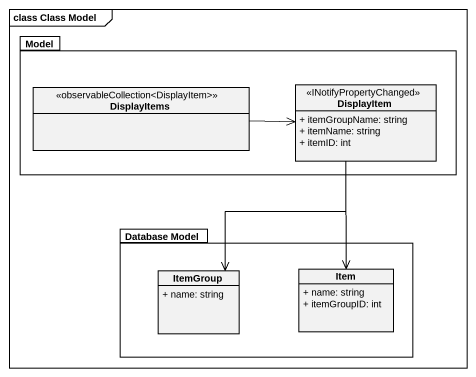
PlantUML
@startuml
mainframe class Class Model
hide circle
hide empty members
skinparam classAttributeIconSize 0
package Model {
  class DisplayItems <<observableCollectionDisplayItem>>
  class DisplayItem <<INotifyPropertyChanged>> {
    + itemGroupName: string
    + itemName: string
    + itemID: int
  }
}
package "Database Model" as Database_Model {
  class ItemGroup {
    + name: string
  }
  class Item {
    + name: string
    + itemGroupID: int
  }
}
DisplayItems -right-> DisplayItem
DisplayItem --> ItemGroup
DisplayItem --> Item
@enduml
